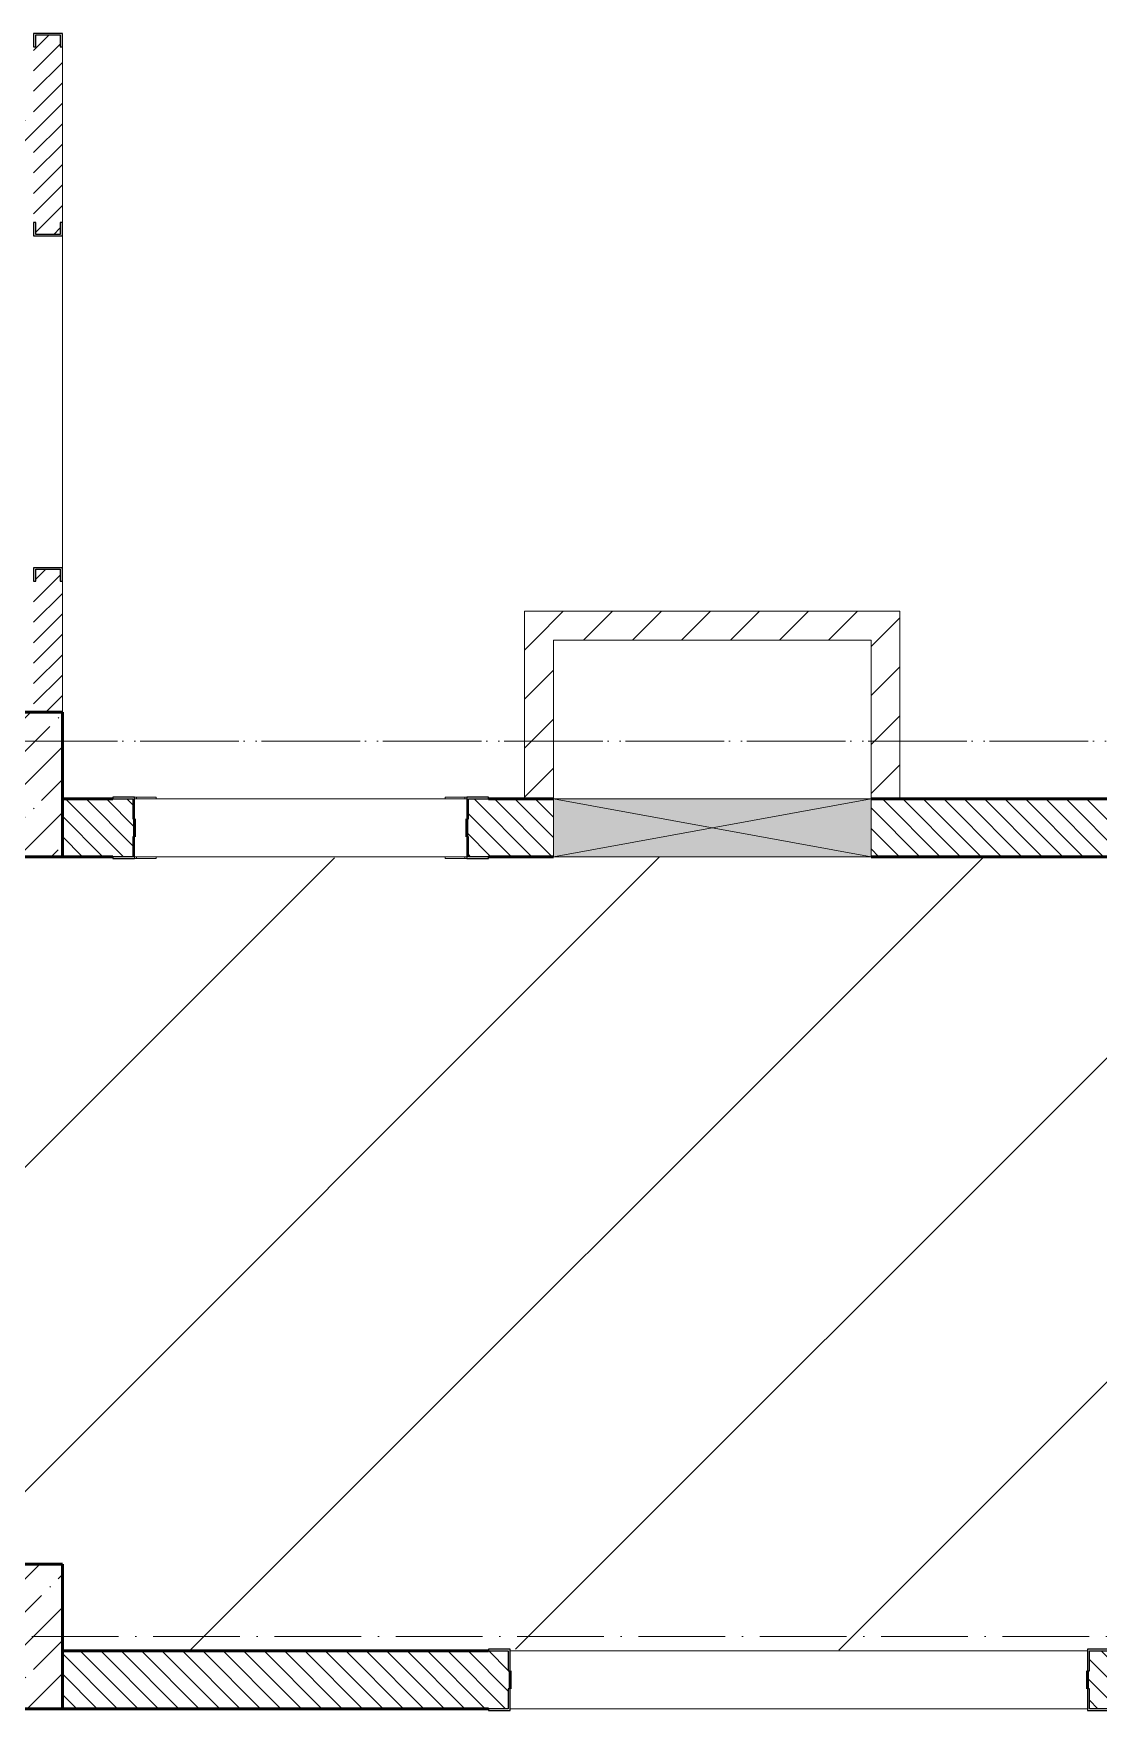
# Model space of a CAD drawing. Header units: millimetres. Extents: x 35697 to 388678, y -91946 to 171347.
# Drawn here: x 126560 to 130247, y 106689 to 112495 of the extents above; entities that cross this region are included whole.
import ezdxf

# ---------------------------------------------------------------- set-up
doc = ezdxf.new("R2010")
doc.units = ezdxf.units.MM
doc.linetypes.add('50_200_ШТРИХ_1Т_ш5_п1_п1_', pattern=[700, 500, -100, 0, -100])
for name, color, linetype, lineweight in [('2.1) ПГП окна 2.8 м', 5, 'Continuous', 30), ('3.1) ЖБ окна 1.2 м', 102, 'Continuous', 30), ('A-DETL-GENF-OTLN', 7, 'Continuous', 9), ('A-GENM-____-MCUT', 7, 'Continuous', 25), ('A-GENM-____-OTLN', 7, 'Continuous', 9), ('A-GENM-____-OTLN-1', 7, 'Continuous', 25), ('A-GLAZ-____-OTLN', 7, 'Continuous', 9), ('A-WALL-____-MCUT', 7, 'Continuous', 13), ('A-WALL-____-MCUT-2', 7, 'Continuous', 50), ('A-WALL-____-PATT-1', 7, 'Continuous', 9), ('A-WALL-FNSH-MCUT-1', 7, 'Continuous', 9), ('I-WALL-____-OTLN', 7, 'Continuous', 9), ('S-COLS-____-MCUT', 7, 'Continuous', 50), ('S-COLS-____-OTLN', 7, 'Continuous', 9), ('S-GRID-____-OTLN-1', 7, '50_200_ШТРИХ_1Т_ш5_п1_п1_', 9)]:
    doc.layers.add(name, color=color, linetype=linetype, lineweight=lineweight)
pattern_1 = [(45, (-83150, -46181.04), (-114.04925, 114.04925), []), (45, (-83035.95, -46181.04), (-114.04925, 114.04925), [201.613, -40.323, 3.353, -36.97])]
pattern_2 = [(45, (43259.71, 63713.66), (-35.35534, 35.35534), [])]
pattern_3 = [(135, (43259.71, 63713.66), (-35.35534, -35.35534), [])]
pattern_4 = [(45, (-83150, -43231.04), (-114.04925, 114.04925), []), (45, (-83035.95, -43231.04), (-114.04925, 114.04925), [201.613, -40.323, 3.353, -36.97])]
pattern_5 = [(45, (43259.71, 63713.66), (-84.85281, 84.85281), [])]
pattern_6 = [(135, (43259.71, 63713.66), (-35.35534, -35.35534), [])]
pattern_7 = [(45, (43259.71, 63713.66), (-84.85281, 84.85281), [])]

# ---------------------------------------------------------------- blocks, each defined once
blk = doc.blocks.new('BSC_Колонна _Прямоугольная - 500х500-V54-АР1_План отверстий 2 этажа в осях 1-64_Ю-ЯЯ')
at = {"layer": 'S-COLS-____-OTLN'}
h = blk.add_hatch(dxfattribs=at)
h.set_pattern_fill('FP_64', color=256, style=0, pattern_type=2)
h.set_pattern_definition(pattern_1)
h.paths.add_polyline_path([(-250, -250), (250, -250), (250, 250), (-250, 250)], flags=0)
at = {"layer": 'S-COLS-____-MCUT'}
for p, q in [((250, 250), (-250, 250)), ((-250, 250), (-250, -250)), ((250, -250), (250, 250)), ((-250, -250), (250, -250))]:
    blk.add_line(p, q, dxfattribs=at)
blk = doc.blocks.new('BSC_Колонна _Прямоугольная - 500х500-V121-АР1_План отверстий 2 этажа в осях 1-64_Ю-ЯЯ')
at = {"layer": 'S-COLS-____-OTLN'}
h = blk.add_hatch(dxfattribs=at)
h.set_pattern_fill('FP_134', color=256, style=0, pattern_type=2)
h.set_pattern_definition(pattern_4)
h.paths.add_polyline_path([(-250, -250), (250, -250), (250, 250), (-250, 250)], flags=0)
at = {"layer": 'S-COLS-____-MCUT'}
for p, q in [((250, 250), (-250, 250)), ((-250, 250), (-250, -250)), ((250, -250), (250, 250)), ((-250, -250), (250, -250))]:
    blk.add_line(p, q, dxfattribs=at)
blk = doc.blocks.new('154_Стойка_СКБ_Швеллер - СМ-2180_100-28278414-АР1_План отверстий 2 этажа в осях 1-64_Ю-ЯЯ')
at = {"layer": 'A-GENM-____-MCUT'}
for p, q in [((171, 50), (125, 50)), ((125, 50), (125, -50)), ((129.5, 42.4), (171, 42.4)), ((129.5, -42.4), (129.5, 42.4)), ((171, 42.4), (171, 50)), ((125, -50), (171, -50)), ((171, -42.4), (129.5, -42.4)), ((171, -50), (171, -42.4))]:
    blk.add_line(p, q, dxfattribs=at)
blk = doc.blocks.new('154_Стойка_СКБ_Уголок - СМ-2180_200-28268025-АР1_План отверстий 2 этажа в осях 1-64_Ю-ЯЯ')
at = {"layer": 'A-GENM-____-MCUT'}
for p, q in [((125, 156), (125, 81)), ((200, 156), (125, 156)), ((131, 81), (131, 150)), ((131, 150), (200, 150)), ((200, 150), (200, 156)), ((125, 81), (131, 81)), ((131, 19), (125, 19)), ((125, 19), (125, -56)), ((131, -50), (131, 19)), ((125, -56), (200, -56)), ((200, -50), (131, -50)), ((200, -56), (200, -50))]:
    blk.add_line(p, q, dxfattribs=at)
blk = doc.blocks.new('Фахверк_СКБ_Уголок - 200_3550-28267367-АР1_План отверстий 2 этажа в осях 1-64_Ю-ЯЯ')
at = {"layer": 'A-GENM-____-MCUT'}
for p, q in [((200, 156), (125, 156)), ((125, 156), (125, 81)), ((131, 81), (131, 150)), ((131, 150), (200, 150)), ((200, 150), (200, 156)), ((125, 81), (131, 81)), ((131, 19), (125, 19)), ((125, 19), (125, -56)), ((131, -50), (131, 19)), ((125, -56), (200, -56)), ((200, -50), (131, -50)), ((200, -56), (200, -50))]:
    blk.add_line(p, q, dxfattribs=at)
blk = doc.blocks.new('AR_Отверстие прямоугольное _в стене__БезПР - AR_Отверстие прямоугольное _в стене__БезПР-36789527-АР1_План отверстий 2 этажа в осях 1-64_Ю-ЯЯ')
at = {"layer": 'A-GLAZ-____-OTLN'}
blk.add_hatch(color=256, dxfattribs=at).paths.add_polyline_path([(-550, 100), (-550, -100), (550, -100), (550, 100)], flags=0)
at = {"layer": 'A-DETL-GENF-OTLN'}
for p, q in [((-550, -100), (-550, 100)), ((-550, 100), (550, 100)), ((550, 100), (-550, -100)), ((-550, 100), (550, -100)), ((550, 100), (-550, 100)), ((-550, 100), (-550, -100)), ((550, 100), (550, -100)), ((550, -100), (550, 100)), ((550, -100), (-550, -100)), ((-550, -100), (550, -100))]:
    blk.add_line(p, q, dxfattribs=at)
at = {"layer": 'A-GLAZ-____-OTLN'}
blk.add_line((550, 100), (-550, 100), dxfattribs=at)
blk = doc.blocks.new('BSC_Колонна _Прямоугольная - 500х500-V81-АР1_План отверстий 2 этажа в осях 1-64_А-ГГ')
at = {"layer": 'S-COLS-____-OTLN'}
h = blk.add_hatch(dxfattribs=at)
h.set_pattern_fill('FP_110', color=256, style=0, pattern_type=2)
h.set_pattern_definition(pattern_1)
h.paths.add_polyline_path([(-250, -250), (250, -250), (250, 250), (-250, 250)], flags=0)
at = {"layer": 'S-COLS-____-MCUT'}
for p, q in [((250, 250), (-250, 250)), ((-250, 250), (-250, -250)), ((250, -250), (250, 250)), ((-250, -250), (250, -250))]:
    blk.add_line(p, q, dxfattribs=at)
blk = doc.blocks.new('BSC_Колонна _Прямоугольная - 500х500-V125-АР1_План отверстий 2 этажа в осях 1-64_А-ГГ')
at = {"layer": 'S-COLS-____-OTLN'}
h = blk.add_hatch(dxfattribs=at)
h.set_pattern_fill('FP_155', color=256, style=0, pattern_type=2)
h.set_pattern_definition(pattern_4)
h.paths.add_polyline_path([(-250, -250), (250, -250), (250, 250), (-250, 250)], flags=0)
at = {"layer": 'S-COLS-____-MCUT'}
for p, q in [((250, 250), (-250, 250)), ((-250, 250), (-250, -250)), ((250, -250), (250, 250)), ((-250, -250), (250, -250))]:
    blk.add_line(p, q, dxfattribs=at)
blk = doc.blocks.new('154_Стойка_СКБ_Швеллер - СМ-2180_100-28278414-АР1_План отверстий 2 этажа в осях 1-64_А-ГГ')
at = {"layer": 'A-GENM-____-MCUT'}
for p, q in [((171, 50), (125, 50)), ((125, 50), (125, -50)), ((129.5, 42.4), (171, 42.4)), ((129.5, -42.4), (129.5, 42.4)), ((171, 42.4), (171, 50)), ((125, -50), (171, -50)), ((171, -42.4), (129.5, -42.4)), ((171, -50), (171, -42.4))]:
    blk.add_line(p, q, dxfattribs=at)
blk = doc.blocks.new('154_Стойка_СКБ_Уголок - СМ-2180_200-28268025-АР1_План отверстий 2 этажа в осях 1-64_А-ГГ')
at = {"layer": 'A-GENM-____-MCUT'}
for p, q in [((125, 156), (125, 81)), ((200, 156), (125, 156)), ((131, 81), (131, 150)), ((131, 150), (200, 150)), ((200, 150), (200, 156)), ((125, 81), (131, 81)), ((131, 19), (125, 19)), ((125, 19), (125, -56)), ((131, -50), (131, 19)), ((125, -56), (200, -56)), ((200, -50), (131, -50)), ((200, -56), (200, -50))]:
    blk.add_line(p, q, dxfattribs=at)
blk = doc.blocks.new('Стойка_Влож_Уголок_Опорный - Уголок-28213941-АР1_План отверстий 2 этажа в осях 1-64_А-ГГ')
at = {"layer": 'A-GENM-____-OTLN'}
for p, q in [((-212, -6), (-212, 0)), ((0, 0), (0, -6)), ((-212, -75), (-212, -6)), ((-212, -6), (-206, -6)), ((-6, -6), (0, -6)), ((0, -6), (0, -75)), ((-212, -75), (-206, -75)), ((-6, -75), (0, -75))]:
    blk.add_line(p, q, dxfattribs=at)
blk = doc.blocks.new('Фахверк_СКБ_Уголок - 200_3550-28267367-АР1_План отверстий 2 этажа в осях 1-64_А-ГГ')
at = {"layer": 'A-GENM-____-MCUT'}
for p, q in [((200, 156), (125, 156)), ((125, 156), (125, 81)), ((131, 81), (131, 150)), ((131, 150), (200, 150)), ((200, 150), (200, 156)), ((125, 81), (131, 81)), ((131, 19), (125, 19)), ((125, 19), (125, -56)), ((131, -50), (131, 19)), ((125, -56), (200, -56)), ((200, -50), (131, -50)), ((200, -56), (200, -50))]:
    blk.add_line(p, q, dxfattribs=at)
blk = doc.blocks.new('AR_Отверстие прямоугольное _в стене__БезПР - AR_Отверстие прямоугольное _в стене__БезПР-36789527-АР1_План отверстий 2 этажа в осях 1-64_А-ГГ')
at = {"layer": 'A-GLAZ-____-OTLN'}
blk.add_hatch(color=256, dxfattribs=at).paths.add_polyline_path([(-550, 100), (-550, -100), (550, -100), (550, 100)], flags=0)
at = {"layer": 'A-DETL-GENF-OTLN'}
for p, q in [((-550, -100), (-550, 100)), ((-550, 100), (550, 100)), ((550, 100), (-550, -100)), ((-550, 100), (550, -100)), ((550, 100), (-550, 100)), ((-550, 100), (-550, -100)), ((550, 100), (550, -100)), ((550, -100), (550, 100)), ((550, -100), (-550, -100)), ((-550, -100), (550, -100))]:
    blk.add_line(p, q, dxfattribs=at)
at = {"layer": 'A-GLAZ-____-OTLN'}
blk.add_line((550, 100), (-550, 100), dxfattribs=at)
blk = doc.blocks.new('2этаж')
at = {"layer": 'S-GRID-____-OTLN-1', "color": 251, "ltscale": 0.6, "true_color": 0x636466}
for p, q in [((51735.1, 505347), (74727.1, 505347)), ((53374.4, 505347), (74727.1, 505347)), ((58880.7, 502247), (88334.7, 502247)), ((58880.7, 502247), (88334.7, 502247))]:
    blk.add_line(p, q, dxfattribs=at)

msp = doc.modelspace()

# ---------------------------------------------------------------- hatches: boundary and pattern name
at = {"layer": '2.1) ПГП окна 2.8 м'}
h = msp.add_hatch(dxfattribs=at)
h.set_pattern_fill('ANSI31', color=5, scale=250)
h.paths.add_polyline_path([(120759.7, 115244.7), (120759.7, 115394.7), (120759.7, 115894.7), (120759.7, 116394.7), (121259.7, 116394.7), (121759.7, 116394.7), (122944.7, 116394.7), (123294.7, 116394.7), (126559.7, 116394.7), (126559.7, 115894.7), (126659.7, 115894.7), (126859.7, 115894.7), (127559.7, 115894.7), (128969.7, 115894.7), (129669.7, 115894.7), (130924.7, 115894.7), (130924.7, 118894.7), (130809.7, 118894.7), (130759.7, 118894.7), (130369.7, 118894.7), (129919.7, 118894.7), (129684.7, 118894.7), (129684.7, 118888.7), (129615.7, 118888.7), (129609.7, 118888.7), (129534.7, 118888.7), (129184.7, 118894.7), (129184.7, 118888.7), (129109.7, 118888.7), (129103.7, 118888.7), (129034.7, 118888.7), (128719.7, 118894.7), (128269.7, 118894.7), (128034.7, 118894.7), (128034.7, 118888.7), (127965.7, 118888.7), (127959.7, 118888.7), (127884.7, 118888.7), (127159.7, 118894.7), (126859.7, 118894.7), (126659.7, 118894.7), (126159.7, 118894.7), (124219.7, 118894.7), (123869.7, 118894.7), (123534.7, 118894.7), (123534.7, 118888.7), (123459.7, 118888.7), (123453.7, 118888.7), (123384.7, 118888.7), (122534.7, 118894.2), (122534.7, 118888.7), (122465.7, 118888.7), (122459.7, 118888.7), (122384.7, 118888.7), (121259.7, 118894.7), (120759.7, 118894.7), (120609.7, 118894.7), (119909.7, 118894.7), (119784.7, 118894.7), (119784.7, 118888.7), (119709.7, 118888.7), (119703.7, 118888.7), (119634.7, 118888.7), (119409.7, 118894.7), (118709.7, 118894.7), (118634.7, 118894.7), (118634.7, 118888.7), (118565.7, 118888.7), (118559.7, 118888.7), (118484.7, 118888.7), (118259.7, 118894.7), (118259.7, 118844.7), (118259.7, 118344.7), (118209.7, 118344.7), (118209.7, 118244.7), (118009.7, 118244.7), (118009.7, 118169.7), (118015.7, 118169.7), (118015.7, 118094.7), (118009.7, 116294.7), (118015.7, 116294.7), (118015.7, 116219.7), (118009.7, 115894.7), (118259.7, 115894.7), (118259.7, 115394.7), (118209.7, 115394.7), (118209.7, 115294.7), (118009.7, 115294.7), (118009.7, 115169.7), (118015.7, 115169.7), (118015.7, 115094.7), (118009.7, 113294.7), (118015.7, 113294.7), (118015.7, 113219.7), (118009.7, 112169.7), (118015.7, 112169.7), (118015.7, 112094.7), (118009.7, 110294.7), (118015.7, 110294.7), (118015.7, 110219.7), (118009.7, 110144.7), (118259.7, 110144.7), (118259.7, 109644.7), (118209.7, 109644.7), (118209.7, 109544.7), (118009.7, 109544.7), (118009.7, 109169.7), (118015.7, 109169.7), (118015.7, 109094.7), (118009.7, 107294.7), (118015.7, 107294.7), (118015.7, 107219.7), (118009.7, 107194.7), (118259.7, 107194.7), (118259.7, 106894.7), (120759.7, 106894.7), (120759.7, 107194.7), (121259.7, 107194.7), (121259.7, 106894.7), (126159.7, 106894.7), (126159.7, 107194.7), (126659.7, 107194.7), (126659.7, 106894.7), (128134.7, 106894.7), (128134.7, 106900.7), (128209.7, 106900.7), (130209.7, 106894.7), (130209.7, 106900.7), (130284.7, 106900.7), (132009.7, 106894.7), (132009.7, 107194.7), (132009.7, 107369.7), (132003.7, 107369.7), (132003.7, 107444.7), (132009.7, 108394.7), (132009.7, 109394.7), (132009.7, 109544.7), (132003.7, 109544.7), (132003.7, 109619.7), (132009.7, 109644.7), (129459.7, 109644.7), (128359.7, 109644.7), (128134.7, 109644.7), (128134.7, 109638.7), (128059.7, 109638.7), (128053.7, 109638.7), (127984.7, 109638.7), (126984.7, 109644.3), (126984.7, 109638.7), (126915.7, 109638.7), (126909.7, 109638.7), (126834.7, 109638.7), (126659.7, 109644.7), (126159.7, 109644.7), (121259.7, 109644.7), (120759.7, 109644.7), (120759.7, 110144.7), (120759.7, 110644.7), (120759.7, 111214.8), (120759.7, 114744.7)])
at = {"layer": 'A-WALL-____-PATT-1'}
h = msp.add_hatch(dxfattribs=at)
h.set_pattern_fill('FP_5', color=256, style=0, pattern_type=2)
h.set_pattern_definition(pattern_2)
h.paths.add_polyline_path([(126567.3, 110144.7), (126659.7, 110144.7), (126659.7, 110598.7), (126652.1, 110598.7), (126652.1, 110640.2), (126567.3, 110640.2), (126567.3, 110598.7), (126559.7, 110598.7), (126559.7, 110144.7)], flags=0)
h.paths.add_polyline_path([(126567.3, 111799.2), (126652.1, 111799.2), (126652.1, 111840.7), (126659.7, 111840.7), (126659.7, 112448.7), (126652.1, 112448.7), (126652.1, 112490.2), (126567.3, 112490.2), (126567.3, 112448.7), (126559.7, 112448.7), (126559.7, 111840.7), (126567.3, 111840.7)], flags=0)
h.paths.add_polyline_path([(126656.7, 113647.7), (126656.9, 113694.7), (126659.7, 113694.7), (126659.7, 115394.7), (126559.7, 115394.7), (126559.7, 113694.7), (126562.7, 113694.7), (126562.7, 113647.7)], flags=0)
h = msp.add_hatch(dxfattribs=at)
h.set_pattern_fill('FP_5', color=256, style=0, pattern_type=2)
h.set_pattern_definition(pattern_2)
h.paths.add_polyline_path([(126559.7, 112094.7), (126559.7, 112194.7), (123819.7, 112194.7), (123819.7, 112094.7), (126317.1, 112094.7)], flags=0)
h = msp.add_hatch(dxfattribs=at)
h.set_pattern_fill('FP_5', color=256, style=0, pattern_type=2)
h.set_pattern_definition([(45, (43259.71, 63713.66), (-35.35534, 35.35534), [])])
h.paths.add_polyline_path([(126659.7, 110144.7), (126659.7, 110598.7), (126652.1, 110598.7), (126652.1, 110640.2), (126567.3, 110640.2), (126567.3, 110598.7), (126559.7, 110598.7), (126559.7, 110144.7), (126652.1, 110144.7)], flags=0)
h = msp.add_hatch(dxfattribs=at)
h.set_pattern_fill('FP_4', color=256, style=0, pattern_type=2)
h.set_pattern_definition(pattern_5)
h.paths.add_polyline_path([(128259.7, 110394.7), (129559.7, 110394.7), (129559.7, 110494.7), (128259.7, 110494.7)], flags=0)
h = msp.add_hatch(dxfattribs=at)
h.set_pattern_fill('FP_4', color=256, style=0, pattern_type=2)
h.set_pattern_definition(pattern_7)
h.paths.add_polyline_path([(128259.7, 110394.7), (129559.7, 110394.7), (129559.7, 110494.7), (128259.7, 110494.7)], flags=0)
h = msp.add_hatch(dxfattribs=at)
h.set_pattern_fill('FP_4', color=256, style=0, pattern_type=2)
h.set_pattern_definition(pattern_5)
h.paths.add_polyline_path([(128359.7, 109844.7), (128359.7, 110394.7), (128259.7, 110394.7), (128259.7, 109844.7)], flags=0)
h = msp.add_hatch(dxfattribs=at)
h.set_pattern_fill('FP_4', color=256, style=0, pattern_type=2)
h.set_pattern_definition(pattern_7)
h.paths.add_polyline_path([(128359.7, 109844.7), (128359.7, 110394.7), (128259.7, 110394.7), (128259.7, 109844.7)], flags=0)
h = msp.add_hatch(dxfattribs=at)
h.set_pattern_fill('FP_4', color=256, style=0, pattern_type=2)
h.set_pattern_definition(pattern_5)
h.paths.add_polyline_path([(129459.7, 109844.7), (129559.7, 109844.7), (129559.7, 110394.7), (129459.7, 110394.7)], flags=0)
h = msp.add_hatch(dxfattribs=at)
h.set_pattern_fill('FP_4', color=256, style=0, pattern_type=2)
h.set_pattern_definition(pattern_7)
h.paths.add_polyline_path([(129459.7, 109844.7), (129559.7, 109844.7), (129559.7, 110394.7), (129459.7, 110394.7)], flags=0)
h = msp.add_hatch(dxfattribs=at)
h.set_pattern_fill('FP_6', color=256, style=0, pattern_type=2)
h.set_pattern_definition(pattern_3)
h.paths.add_polyline_path([(132009.7, 109644.7), (132009.7, 109844.7), (129459.7, 109844.7), (129459.7, 109644.7), (131619.6, 109644.7)], flags=0)
h.paths.add_polyline_path([(126834.7, 109644.7), (126903.7, 109644.7), (126903.7, 109713.7), (126909.7, 109713.7), (126909.7, 109775.7), (126903.7, 109775.7), (126903.7, 109844.7), (126659.7, 109844.7), (126659.7, 109644.7), (126703.7, 109644.7)], flags=0)
h.paths.add_polyline_path([(128134.7, 109644.7), (128359.7, 109644.7), (128359.7, 109844.7), (128065.7, 109844.7), (128065.7, 109775.7), (128059.7, 109775.7), (128059.7, 109713.7), (128065.7, 109713.7), (128065.7, 109644.7), (128084.6, 109644.7)], flags=0)
h = msp.add_hatch(dxfattribs=at)
h.set_pattern_fill('FP_6', color=256, style=0, pattern_type=2)
h.set_pattern_definition(pattern_6)
h.paths.add_polyline_path([(132009.7, 109644.7), (132009.7, 109844.7), (129459.7, 109844.7), (129459.7, 109644.7), (131619.2, 109644.7)], flags=0)
h.paths.add_polyline_path([(128359.7, 109644.7), (128359.7, 109844.7), (128065.7, 109844.7), (128065.7, 109775.7), (128059.7, 109775.7), (128059.7, 109713.7), (128065.7, 109713.7), (128065.7, 109644.7), (128134.7, 109644.7)], flags=0)
h.paths.add_polyline_path([(126834.7, 109644.7), (126903.7, 109644.7), (126903.7, 109713.7), (126909.7, 109713.7), (126909.7, 109775.7), (126903.7, 109775.7), (126903.7, 109844.7), (126659.7, 109844.7), (126659.7, 109644.7)], flags=0)
h = msp.add_hatch(dxfattribs=at)
h.set_pattern_fill('FP_6', color=256, style=0, pattern_type=2)
h.set_pattern_definition(pattern_3)
h.paths.add_polyline_path([(131619.6, 106694.7), (132009.7, 106694.7), (132009.7, 106894.7), (130215.7, 106894.7), (130215.7, 106825.7), (130209.7, 106825.7), (130209.7, 106763.7), (130215.7, 106763.7), (130215.7, 106694.7), (130284.7, 106694.7)], flags=0)
h.paths.add_polyline_path([(128203.7, 106694.7), (128203.7, 106763.7), (128209.7, 106763.7), (128209.7, 106825.7), (128203.7, 106825.7), (128203.7, 106894.7), (126659.7, 106894.7), (126659.7, 106694.7), (128134.7, 106694.7)], flags=0)
h = msp.add_hatch(dxfattribs=at)
h.set_pattern_fill('FP_6', color=256, style=0, pattern_type=2)
h.set_pattern_definition(pattern_6)
h.paths.add_polyline_path([(131619.2, 106694.7), (132009.7, 106694.7), (132009.7, 106894.7), (130215.7, 106894.7), (130215.7, 106825.7), (130209.7, 106825.7), (130209.7, 106763.7), (130215.7, 106763.7), (130215.7, 106694.7), (130284.7, 106694.7)], flags=0)
h.paths.add_polyline_path([(128084.3, 106694.7), (128203.7, 106694.7), (128203.7, 106763.7), (128209.7, 106763.7), (128209.7, 106825.7), (128203.7, 106825.7), (128203.7, 106894.7), (126659.7, 106894.7), (126659.7, 106694.7)], flags=0)

# ---------------------------------------------------------------- linework, layer by layer
at = {"layer": 'A-WALL-____-MCUT'}
for p, q in [((126834.7, 109844.7), (126659.7, 109844.7)), ((128359.7, 109844.7), (128134.7, 109844.7)), ((132009.7, 109844.7), (129459.7, 109844.7)), ((126909.7, 109713.7), (126909.7, 109775.7)), ((128059.7, 109775.7), (128059.7, 109713.7)), ((126659.7, 109644.7), (126834.7, 109644.7)), ((128134.7, 109644.7), (128359.7, 109644.7)), ((129459.7, 109644.7), (132009.7, 109644.7)), ((128134.7, 106894.7), (126659.7, 106894.7)), ((128209.7, 106763.7), (128209.7, 106825.7)), ((130209.7, 106825.7), (130209.7, 106763.7)), ((126659.7, 106694.7), (128134.7, 106694.7))]:
    msp.add_line(p, q, dxfattribs=at)
at = {"layer": 'A-WALL-____-MCUT-2'}
for p, q in [((126834.7, 109844.7), (126659.7, 109844.7)), ((128359.7, 109844.7), (128134.7, 109844.7)), ((132009.7, 109844.7), (129459.7, 109844.7)), ((126909.7, 109713.7), (126909.7, 109775.7)), ((128059.7, 109775.7), (128059.7, 109713.7)), ((126659.7, 109644.7), (126834.7, 109644.7)), ((128134.7, 109644.7), (128359.7, 109644.7)), ((129459.7, 109644.7), (132009.7, 109644.7)), ((128134.7, 106894.7), (126659.7, 106894.7)), ((128209.7, 106763.7), (128209.7, 106825.7)), ((130209.7, 106825.7), (130209.7, 106763.7)), ((126659.7, 106694.7), (128134.7, 106694.7))]:
    msp.add_line(p, q, dxfattribs=at)
at = {"layer": 'A-WALL-FNSH-MCUT-1'}
for p, q in [((126659.7, 111840.7), (126659.7, 112448.7)), ((126659.7, 110144.7), (126659.7, 110598.7)), ((126659.7, 110144.7), (126659.7, 110598.7)), ((129559.7, 110494.7), (128259.7, 110494.7)), ((128259.7, 110494.7), (128259.7, 109844.7)), ((129559.7, 110494.7), (128259.7, 110494.7)), ((128259.7, 110494.7), (128259.7, 109844.7)), ((129559.7, 109844.7), (129559.7, 110494.7)), ((129559.7, 109844.7), (129559.7, 110494.7)), ((128359.7, 110394.7), (129459.7, 110394.7)), ((128359.7, 109844.7), (128359.7, 110394.7)), ((128359.7, 110394.7), (129459.7, 110394.7)), ((128359.7, 109844.7), (128359.7, 110394.7)), ((129459.7, 110394.7), (129459.7, 109844.7)), ((129459.7, 110394.7), (129459.7, 109844.7))]:
    msp.add_line(p, q, dxfattribs=at)
at = {"layer": 'I-WALL-____-OTLN'}
for p, q in [((126659.7, 111794.7), (126659.7, 110644.7)), ((126659.7, 111214.8), (126659.7, 110644.7)), ((126909.7, 109844.7), (128059.7, 109844.7)), ((126909.7, 109844.7), (128059.7, 109844.7)), ((128059.7, 109644.7), (126909.7, 109644.7)), ((128059.7, 109644.7), (126909.7, 109644.7)), ((128209.7, 106894.7), (130209.7, 106894.7)), ((128209.7, 106894.7), (130209.7, 106894.7)), ((130209.7, 106694.7), (128209.7, 106694.7)), ((130209.7, 106694.7), (128209.7, 106694.7))]:
    msp.add_line(p, q, dxfattribs=at)

# ---------------------------------------------------------------- block references
at = {"layer": '3.1) ЖБ окна 1.2 м'}
msp.add_blockref('2этаж', (58851.4, -395302.3), dxfattribs=at)
at = {"layer": 'A-GENM-____-OTLN'}
for p, rotation in [((126909.7, 109850.7), 89.99999999999955), ((128059.7, 109638.7), 269.9999999999995)]:
    msp.add_blockref('Стойка_Влож_Уголок_Опорный - Уголок-28213941-АР1_План отверстий 2 этажа в осях 1-64_А-ГГ', p, dxfattribs=dict(at, rotation=rotation))
at = {"layer": 'A-GENM-____-OTLN-1'}
for name, p, rotation in [('154_Стойка_СКБ_Швеллер - СМ-2180_100-28278414-АР1_План отверстий 2 этажа в осях 1-64_Ю-ЯЯ', (126609.7, 112619.7), 270), ('154_Стойка_СКБ_Швеллер - СМ-2180_100-28278414-АР1_План отверстий 2 этажа в осях 1-64_Ю-ЯЯ', (126609.7, 111669.7), 90), ('154_Стойка_СКБ_Швеллер - СМ-2180_100-28278414-АР1_План отверстий 2 этажа в осях 1-64_Ю-ЯЯ', (126609.7, 110769.7), 270), ('154_Стойка_СКБ_Швеллер - СМ-2180_100-28278414-АР1_План отверстий 2 этажа в осях 1-64_А-ГГ', (126609.7, 110769.7), 270), ('154_Стойка_СКБ_Уголок - СМ-2180_200-28268025-АР1_План отверстий 2 этажа в осях 1-64_Ю-ЯЯ', (127034.7, 109794.7), 180), ('154_Стойка_СКБ_Уголок - СМ-2180_200-28268025-АР1_План отверстий 2 этажа в осях 1-64_А-ГГ', (127034.7, 109794.7), 180), ('Фахверк_СКБ_Уголок - 200_3550-28267367-АР1_План отверстий 2 этажа в осях 1-64_Ю-ЯЯ', (128334.7, 106844.7), 180), ('Фахверк_СКБ_Уголок - 200_3550-28267367-АР1_План отверстий 2 этажа в осях 1-64_А-ГГ', (128334.7, 106844.7), 180)]:
    msp.add_blockref(name, p, dxfattribs=dict(at, rotation=rotation))
for name, p in [('154_Стойка_СКБ_Уголок - СМ-2180_200-28268025-АР1_План отверстий 2 этажа в осях 1-64_Ю-ЯЯ', (127934.7, 109694.7)), ('154_Стойка_СКБ_Уголок - СМ-2180_200-28268025-АР1_План отверстий 2 этажа в осях 1-64_А-ГГ', (127934.7, 109694.7)), ('154_Стойка_СКБ_Уголок - СМ-2180_200-28268025-АР1_План отверстий 2 этажа в осях 1-64_Ю-ЯЯ', (130084.7, 106744.7)), ('154_Стойка_СКБ_Уголок - СМ-2180_200-28268025-АР1_План отверстий 2 этажа в осях 1-64_А-ГГ', (130084.7, 106744.7))]:
    msp.add_blockref(name, p, dxfattribs=at)
at = {"layer": 'A-GLAZ-____-OTLN', "rotation": 180}
for name in ['AR_Отверстие прямоугольное _в стене__БезПР - AR_Отверстие прямоугольное _в стене__БезПР-36789527-АР1_План отверстий 2 этажа в осях 1-64_Ю-ЯЯ', 'AR_Отверстие прямоугольное _в стене__БезПР - AR_Отверстие прямоугольное _в стене__БезПР-36789527-АР1_План отверстий 2 этажа в осях 1-64_А-ГГ']:
    msp.add_blockref(name, (128909.7, 109744.7), dxfattribs=at)
at = {"layer": 'S-COLS-____-OTLN'}
for name, p in [('BSC_Колонна _Прямоугольная - 500х500-V54-АР1_План отверстий 2 этажа в осях 1-64_Ю-ЯЯ', (126409.7, 109894.7)), ('BSC_Колонна _Прямоугольная - 500х500-V81-АР1_План отверстий 2 этажа в осях 1-64_А-ГГ', (126409.7, 109894.7)), ('BSC_Колонна _Прямоугольная - 500х500-V121-АР1_План отверстий 2 этажа в осях 1-64_Ю-ЯЯ', (126409.7, 106944.7)), ('BSC_Колонна _Прямоугольная - 500х500-V125-АР1_План отверстий 2 этажа в осях 1-64_А-ГГ', (126409.7, 106944.7))]:
    msp.add_blockref(name, p, dxfattribs=at)

doc.saveas('drawing.dxf')
